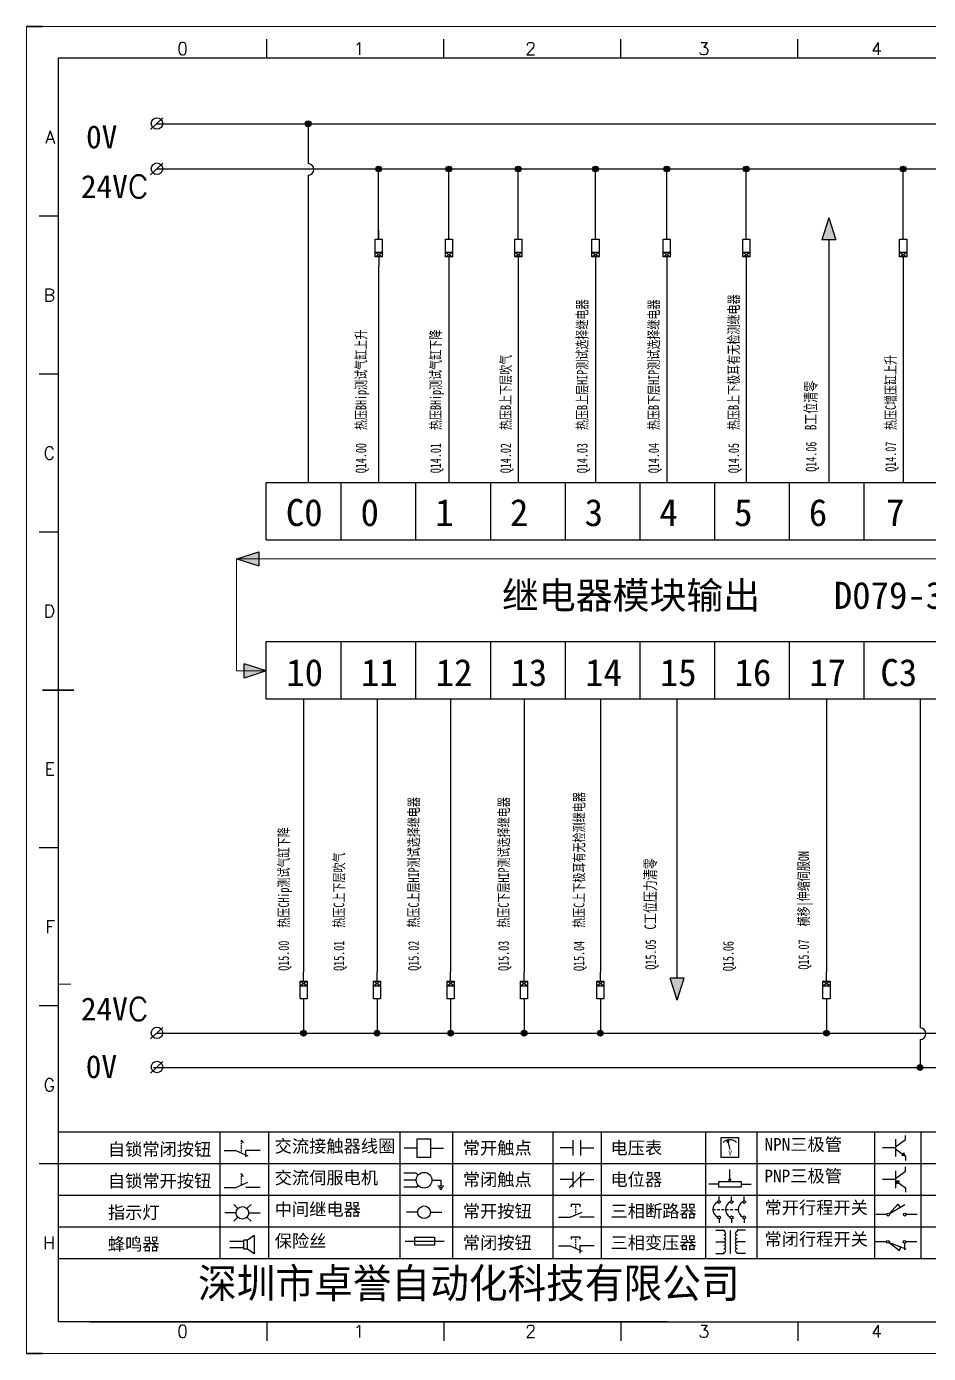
# Model space of a CAD drawing. Extents: x 38255 to 47052, y -6758 to -3353.
# Drawn here: x 39915.2 to 40072.2, y -5659.3 to -5428.3 of the extents above; entities that cross this region are included whole.
import ezdxf
from ezdxf.enums import TextEntityAlignment as Align

# ---------------------------------------------------------------- set-up
doc = ezdxf.new("R2010")
doc.units = 0
doc.header["$MEASUREMENT"] = 0
doc.layers.add('AE_BOR', color=1, linetype='Continuous')
doc.layers.add('frame', color=7, linetype='Continuous', lineweight=15)
doc.styles.add('WD', font='romans.shx', dxfattribs={"bigfont": 'gbcbig.shx'})
doc.styles.add('宋', font='', dxfattribs={"width": 0.7})
doc.styles.add('工程字', font='')
doc.styles.add('汉字', font='')
doc.styles.get('宋').set_extended_font_data('SimSun')
doc.styles.get('工程字').set_extended_font_data('SimSun')
doc.styles.get('汉字').set_extended_font_data('新宋体')

# ---------------------------------------------------------------- blocks, each defined once
blk = doc.blocks.new('*U34')
at = {"linetype": 'ByBlock'}
for p, q in [((-1909.23, -780.45), (-1909.23, -780.67)), ((-1909.23, -780.45), (-1908.92, -780.84)), ((-1909.23, -780.84), (-1909.23, -781.05)), ((-1911.92, -782.07), (-1910.06, -782.07)), ((-1910.06, -782.07), (-1908.18, -782.88)), ((-1909.23, -781.23), (-1909.23, -781.44)), ((-1909.23, -781.61), (-1909.23, -781.83)), ((-1909.23, -782), (-1909.23, -782.21)), ((-1909.23, -782.38), (-1909.23, -782.43)), ((-1908.52, -783.07), (-1908.52, -782.07)), ((-1906.25, -782.07), (-1908.52, -782.07))]:
    blk.add_line(p, q, dxfattribs=at)
blk = doc.blocks.new('*U36')
at = {"linetype": 'ByBlock'}
for p, q in [((-1908.88, -791.17), (-1909.23, -790.71)), ((-1909.23, -790.71), (-1909.23, -790.92)), ((-1909.23, -791.09), (-1909.23, -791.31)), ((-1909.23, -791.48), (-1909.23, -791.69)), ((-1911.92, -792.89), (-1910.06, -792.89)), ((-1910.06, -792.89), (-1908.18, -792.08)), ((-1909.23, -791.86), (-1909.23, -792.08)), ((-1909.23, -792.25), (-1909.23, -792.47)), ((-1906.25, -792.89), (-1908.52, -792.89))]:
    blk.add_line(p, q, dxfattribs=at)
blk = doc.blocks.new('蜂鸣器')
at = {"linetype": 'ByBlock'}
for p, q in [((-1907.17, -795.53), (-1908.25, -796.26)), ((-1907.17, -795.53), (-1907.17, -798.41)), ((-1908.8, -796.48), (-1911.01, -796.48)), ((-1908.8, -797.46), (-1911.01, -797.46)), ((-1908.25, -796.26), (-1908.8, -796.26)), ((-1908.8, -797.68), (-1908.8, -796.26)), ((-1908.25, -797.68), (-1908.8, -797.68)), ((-1908.25, -797.68), (-1908.25, -796.26)), ((-1907.17, -798.41), (-1908.25, -797.68))]:
    blk.add_line(p, q, dxfattribs=at)
blk = doc.blocks.new('指示灯')
at = {"linetype": 'ByBlock'}
for p, q in [((-1854.25, -776.92), (-1856.06, -776.92)), ((-1854.62, -775.59), (-1853.97, -776.23)), ((-1851.9, -775.59), (-1852.54, -776.23)), ((-1852.26, -776.92), (-1850.45, -776.92)), ((-1854.62, -778.25), (-1853.97, -777.61)), ((-1851.9, -778.25), (-1852.54, -777.61))]:
    blk.add_line(p, q, dxfattribs=at)
blk.add_circle((-1853.26, -776.92), 0.992, dxfattribs=at)
blk = doc.blocks.new('交流接触器线圈')
at = {"linetype": 'ByBlock'}
for p, q in [((-1880.82, -781.77), (-1882.87, -781.77)), ((-1878.72, -781.77), (-1876.67, -781.77))]:
    blk.add_line(p, q, dxfattribs=at)
blk.add_lwpolyline([(-1880.82, -780.28), (-1878.72, -780.28), (-1878.72, -783.26), (-1880.82, -783.26)], close=True, dxfattribs=at)
blk = doc.blocks.new('交流伺服电机')
at = {"linetype": 'ByBlock'}
for p, q in [((-1880.97, -785.75), (-1882.94, -785.75)), ((-1880.97, -786.85), (-1882.94, -786.85)), ((-1880.97, -785.75), (-1880.65, -786.03)), ((-1878.49, -786.85), (-1877.07, -786.85)), ((-1877.07, -786.85), (-1877.07, -787.72)), ((-1880.97, -787.94), (-1882.94, -787.94)), ((-1880.97, -787.94), (-1880.65, -787.67)), ((-1877.54, -787.72), (-1876.59, -787.72)), ((-1877.38, -788.01), (-1876.75, -788.01)), ((-1877.23, -788.29), (-1876.9, -788.29))]:
    blk.add_line(p, q, dxfattribs=at)
blk.add_circle((-1879.73, -786.85), 1.24, dxfattribs=at)
blk = doc.blocks.new('中间继电器')
at = {"linetype": 'ByBlock'}
for p, q in [((-1880.72, -791.92), (-1882.54, -791.92)), ((-1878.74, -791.92), (-1876.92, -791.92))]:
    blk.add_line(p, q, dxfattribs=at)
blk.add_circle((-1879.73, -791.92), 0.992, dxfattribs=at)
blk = doc.blocks.new('保险丝')
at = {"linetype": 'ByBlock'}
blk.add_line((-1882.72, -796.49), (-1876.55, -796.49), dxfattribs=at)
blk.add_lwpolyline([(-1881.2, -795.86), (-1878.06, -795.86), (-1878.06, -797.12), (-1881.2, -797.12)], close=True, dxfattribs=at)
blk = doc.blocks.new('常开按钮')
at = {"linetype": 'ByBlock'}
for p, q in [((-1910.06, -787.73), (-1908.18, -786.93)), ((-1909.9, -785.68), (-1908.56, -785.68)), ((-1909.9, -785.68), (-1909.9, -786.07)), ((-1909.23, -785.68), (-1909.23, -785.89)), ((-1909.23, -786.06), (-1909.23, -786.28)), ((-1909.23, -786.45), (-1909.23, -786.67)), ((-1909.23, -786.84), (-1909.23, -787.05)), ((-1909.23, -787.22), (-1909.23, -787.38)), ((-1908.56, -785.68), (-1908.56, -786.07)), ((-1911.92, -787.73), (-1910.06, -787.73)), ((-1906.25, -787.73), (-1908.52, -787.73))]:
    blk.add_line(p, q, dxfattribs=at)
blk = doc.blocks.new('常开触点')
at = {"linetype": 'ByBlock'}
for p, q in [((-1853.82, -782.99), (-1853.82, -780.56)), ((-1852.6, -782.99), (-1852.6, -780.56)), ((-1853.82, -781.77), (-1855.88, -781.77)), ((-1852.6, -781.77), (-1850.55, -781.77))]:
    blk.add_line(p, q, dxfattribs=at)
blk = doc.blocks.new('常闭触点')
at = {"linetype": 'ByBlock'}
for p, q in [((-1853.82, -786.77), (-1855.88, -786.77)), ((-1852.01, -785.66), (-1854.43, -788.1)), ((-1853.82, -787.99), (-1853.82, -785.56)), ((-1852.6, -787.99), (-1852.6, -785.56)), ((-1852.6, -786.77), (-1850.55, -786.77))]:
    blk.add_line(p, q, dxfattribs=at)
blk = doc.blocks.new('常闭按钮')
at = {"linetype": 'ByBlock'}
for p, q in [((-1854.11, -790.83), (-1852.77, -790.83)), ((-1854.11, -790.83), (-1854.11, -791.22)), ((-1853.44, -790.83), (-1853.44, -791.04)), ((-1853.44, -791.21), (-1853.44, -791.43)), ((-1853.44, -791.6), (-1853.44, -791.82)), ((-1852.77, -790.83), (-1852.77, -791.22)), ((-1856.13, -792.28), (-1854.28, -792.28)), ((-1854.28, -792.28), (-1852.4, -793.09)), ((-1853.44, -791.99), (-1853.44, -792.2)), ((-1853.44, -792.37), (-1853.44, -792.53)), ((-1850.47, -792.28), (-1852.73, -792.28)), ((-1852.73, -792.28), (-1852.73, -793.43))]:
    blk.add_line(p, q, dxfattribs=at)
blk = doc.blocks.new('电压表')
at = {"linetype": 'ByBlock'}
for p, q in [((-1814.84, -780.75), (-1814.91, -781.13)), ((-1814.6, -781.05), (-1814.91, -781.13)), ((-1814.84, -780.75), (-1814.46, -782.26)), ((-1814.84, -780.75), (-1814.6, -781.05))]:
    blk.add_line(p, q, dxfattribs=at)
blk.add_lwpolyline([(-1815.84, -780.34), (-1813.07, -780.34), (-1813.07, -783.49), (-1815.84, -783.49)], close=True, dxfattribs=at)
blk.add_arc((-1814.46, -782.26), 1.56, 46.8313, 133.1687, dxfattribs=at)
at = {"linetype": 'ByBlock', "insert": (-1814.7, -782.39), "char_height": 0.75, "width": 0.6768, "attachment_point": 1}
blk.add_mtext('V', dxfattribs=at)
blk = doc.blocks.new('电位器')
at = {"linetype": 'ByBlock'}
for p, q in [((-1814.45, -787.3), (-1814.45, -785.39)), ((-1814.45, -787.3), (-1814.62, -786.96)), ((-1814.62, -786.96), (-1814.27, -786.96)), ((-1814.45, -787.3), (-1814.27, -786.96)), ((-1816.21, -787.75), (-1817.79, -787.75)), ((-1812.68, -787.75), (-1811.1, -787.75))]:
    blk.add_line(p, q, dxfattribs=at)
blk.add_lwpolyline([(-1816.21, -787.3), (-1812.68, -787.3), (-1812.68, -788.2), (-1816.21, -788.2)], close=True, dxfattribs=at)
blk = doc.blocks.new('三相断路器')
at = {"linetype": 'ByBlock'}
for p, q in [((-1816.17, -790.33), (-1816.17, -789.7)), ((-1814.17, -790.33), (-1814.17, -789.7)), ((-1812.18, -790.33), (-1812.18, -789.7)), ((-1817.14, -791.74), (-1816.72, -791.74)), ((-1816.45, -791.74), (-1816.03, -791.74)), ((-1816.17, -793.19), (-1816.17, -793.83)), ((-1815.76, -791.74), (-1815.34, -791.74)), ((-1815.07, -791.74), (-1814.65, -791.74)), ((-1814.38, -791.74), (-1813.96, -791.74)), ((-1814.17, -793.19), (-1814.17, -793.83)), ((-1813.69, -791.74), (-1813.27, -791.74)), ((-1812.18, -793.19), (-1812.18, -793.83))]:
    blk.add_line(p, q, dxfattribs=at)
for centre in [(-1816.17, -790.55), (-1814.17, -790.55), (-1812.18, -790.55), (-1816.17, -792.98), (-1814.17, -792.98), (-1812.18, -792.98)]:
    blk.add_circle(centre, 0.219, dxfattribs=at)
for centre in [(-1815.81, -791.74), (-1813.82, -791.74), (-1811.83, -791.74)]:
    blk.add_arc(centre, 1.32, 115.5791, 244.4209, dxfattribs=at)
blk = doc.blocks.new('三相变压器')
at = {"linetype": 'ByBlock'}
for p, q in [((-1816.69, -795.03), (-1815.37, -795.03)), ((-1815.37, -795.03), (-1815.37, -795.24)), ((-1814.34, -798.7), (-1814.34, -795.04)), ((-1812, -795.03), (-1813.32, -795.03)), ((-1813.32, -795.03), (-1813.32, -795.24)), ((-1816.69, -796.87), (-1815.37, -796.87)), ((-1812, -796.87), (-1813.32, -796.87)), ((-1816.69, -798.71), (-1815.37, -798.71)), ((-1815.37, -798.71), (-1815.37, -798.5)), ((-1813.32, -798.71), (-1813.32, -798.5)), ((-1812, -798.71), (-1813.32, -798.71))]:
    blk.add_line(p, q, dxfattribs=at)
for centre, start, end in [((-1815.37, -795.51), 270, 90), ((-1815.37, -796.06), 270, 90), ((-1813.32, -795.51), 90, 270), ((-1813.32, -796.06), 90, 270), ((-1815.37, -796.6), 270, 90), ((-1815.37, -797.14), 270, 90), ((-1815.37, -797.68), 270, 90), ((-1815.37, -798.23), 270, 90), ((-1813.32, -796.6), 90, 270), ((-1813.32, -797.14), 90, 270), ((-1813.32, -797.68), 90, 270), ((-1813.32, -798.23), 90, 270)]:
    blk.add_arc(centre, 0.271, start, end, dxfattribs=at)
blk = doc.blocks.new('NPN三极管')
at = {"linetype": 'ByBlock'}
for p, q in [((-1785.73, -780.61), (-1785.73, -783.32)), ((-1785.73, -781.82), (-1784.15, -780.66)), ((-1784.15, -780.66), (-1784.15, -779.98)), ((-1785.73, -781.97), (-1787.81, -781.97)), ((-1785.73, -782.11), (-1784.15, -783.27)), ((-1784.41, -782.73), (-1784.74, -783.18)), ((-1784.15, -783.27), (-1784.74, -783.18)), ((-1784.15, -783.27), (-1784.41, -782.73)), ((-1784.15, -783.27), (-1784.15, -783.96))]:
    blk.add_line(p, q, dxfattribs=at)
blk = doc.blocks.new('PNP三极管')
at = {"linetype": 'ByBlock'}
for p, q in [((-1784.9, -785.38), (-1784.9, -788.09)), ((-1783.32, -785.43), (-1783.32, -784.75)), ((-1784.9, -786.74), (-1786.98, -786.74)), ((-1784.9, -786.59), (-1783.32, -785.43)), ((-1784.9, -786.88), (-1783.32, -788.04)), ((-1784.9, -786.88), (-1784.31, -786.97)), ((-1784.9, -786.88), (-1784.64, -787.42)), ((-1784.31, -786.97), (-1784.64, -787.42)), ((-1783.32, -788.04), (-1783.32, -788.73))]:
    blk.add_line(p, q, dxfattribs=at)
blk = doc.blocks.new('常开行程开关')
at = {"linetype": 'ByBlock'}
for p, q in [((-1785.89, -792.17), (-1784.52, -790.62)), ((-1785.89, -792.17), (-1783.43, -790.72)), ((-1784.52, -790.62), (-1784.19, -791.17)), ((-1786.29, -792.3), (-1788.01, -792.3)), ((-1781.48, -792.3), (-1783.21, -792.3))]:
    blk.add_line(p, q, dxfattribs=at)
for centre in [(-1786.07, -792.3), (-1783.42, -792.3)]:
    blk.add_circle(centre, 0.219, dxfattribs=at)
blk = doc.blocks.new('常闭行程开关')
at = {"linetype": 'ByBlock'}
for p, q in [((-1786.34, -796.62), (-1788.07, -796.62)), ((-1785.93, -796.72), (-1783.25, -797.7)), ((-1785.93, -796.72), (-1784.3, -798)), ((-1784.3, -798), (-1784.08, -797.4)), ((-1783.48, -796.84), (-1783.48, -797.85)), ((-1781.54, -796.62), (-1783.26, -796.62))]:
    blk.add_line(p, q, dxfattribs=at)
for centre in [(-1786.12, -796.62), (-1783.48, -796.62)]:
    blk.add_circle(centre, 0.219, dxfattribs=at)
blk = doc.blocks.new('电控横A4')
for p, q in [((292, -5), (5, -5)), ((5, -5), (5, -205)), ((10.03, -205), (289.53, -205)), ((130.8, -205), (190.75, -205))]:
    blk.add_line(p, q)
at = {"lineweight": 9, "ltscale": 0.1}
for p, q in [((5, -151.57), (7, -151.57)), ((101.34, -205), (130.8, -205)), ((129.44, -205), (129.44, -205)), ((129.44, -205), (129.44, -205)), ((129.44, -205), (129.44, -205)), ((129.44, -205), (129.44, -205))]:
    blk.add_line(p, q, dxfattribs=at)
at = {"linetype": 'ByBlock'}
for p, q in [((292, -175), (5, -175)), ((292, -180), (5, -180)), ((292, -185), (5, -185)), ((292, -190), (5, -190)), ((292, -195), (5, -195))]:
    blk.add_line(p, q, dxfattribs=at)
at = {"color": 0, "lineweight": -2}
for p, q in [((30.58, -175), (30.58, -195)), ((38.26, -175), (38.26, -195)), ((59.05, -175), (59.05, -195)), ((67.4, -175), (67.4, -195)), ((83.26, -175), (83.26, -195)), ((90.91, -175), (90.91, -195)), ((107.4, -175), (107.4, -195)), ((115.5, -175), (115.5, -195)), ((134.12, -175), (134.12, -195)), ((141.48, -175), (141.48, -195))]:
    blk.add_line(p, q, dxfattribs=at)
at = {"color": 0, "ltscale": 2}
blk.add_line((101.34, -205), (5, -205), dxfattribs=at)
at = {"layer": 'AE_BOR', "lineweight": 30}
for p, q in [((2.53, 0), (0, 0)), ((0, -210), (2.53, -210))]:
    blk.add_line(p, q, dxfattribs=at)
at = {"layer": 'AE_BOR', "color": 1, "lineweight": 15}
for p, q in [((0, 0), (297, 0)), ((0, -210), (0, 0)), ((297, -210), (0, -210))]:
    blk.add_line(p, q, dxfattribs=at)
at = {"layer": 'AE_BOR'}
for p, q in [((38.03, -5), (38.03, -2)), ((66.03, -5), (66.03, -2)), ((94.03, -5), (94.03, -2)), ((122.03, -5), (122.03, -2)), ((5, -30), (2, -30)), ((5, -55), (2, -55)), ((5, -80), (2, -80)), ((5, -130), (2, -130)), ((5, -155), (2, -155)), ((5, -180), (2, -180)), ((38.03, -205), (38.03, -208)), ((66.03, -205), (66.03, -208)), ((94.03, -205), (94.03, -208)), ((122.03, -205), (122.03, -208))]:
    blk.add_line(p, q, dxfattribs=at)
at = {"layer": 'AE_BOR', "color": 2, "lineweight": 30}
blk.add_line((2.5, -105), (7.5, -105), dxfattribs=at)
at = {"linetype": 'ByBlock'}
for name, p in [('*U34', (1943.19, 604.18)), ('交流接触器线圈', (1942.62, 604.27)), ('常开触点', (1940.27, 604.3)), ('电压表', (1925.71, 604.52)), ('NPN三极管', (1923.2, 604.5)), ('PNP三极管', (1922.37, 604.27)), ('*U36', (1943.19, 609.18)), ('交流伺服电机', (1942.62, 604.27)), ('常闭触点', (1940.27, 604.3)), ('电位器', (1925.71, 604.52)), ('指示灯', (1887.41, 589.18)), ('中间继电器', (1942.62, 604.27)), ('常开按钮', (1996.06, 599.3)), ('三相断路器', (1925.71, 604.52)), ('常开行程开关', (1922.37, 604.27)), ('三相变压器', (1925.71, 604.52)), ('蜂鸣器', (1943.19, 604.18)), ('保险丝', (1942.62, 604.27)), ('常闭按钮', (1940.27, 599.3)), ('常闭行程开关', (1922.37, 604.27))]:
    blk.add_blockref(name, p, dxfattribs=at)
at = {"char_height": 2, "attachment_point": 1, "style": '汉字'}
for s, insert in [('{\\fKaiTi_GB2312|b0|i0|c134|p49;自锁常闭按钮}', (12.86, -176.69)), ('{\\fKaiTi_GB2312|b0|i0|c134|p49;交流接触器线圈}', (39.25, -176.19)), ('{\\fKaiTi_GB2312|b0|i0|c134|p49;常开触点}', (69.01, -176.48)), ('{\\fKaiTi_GB2312|b0|i0|c134|p49;电压表}', (92.37, -176.47)), ('{\\fKaiTi_GB2312|b0|i0|c134|p49;NPN三极管}', (116.73, -175.91)), ('{\\fKaiTi_GB2312|b0|i0|c134|p49;自锁常开按钮}', (12.86, -181.69)), ('{\\fKaiTi_GB2312|b0|i0|c134|p49;交流伺服电机}', (39.25, -181.19)), ('{\\fKaiTi_GB2312|b0|i0|c134|p49;常闭触点}', (69.01, -181.48)), ('{\\fKaiTi_GB2312|b0|i0|c134|p49;电位器}', (92.37, -181.47)), ('{\\fKaiTi_GB2312|b0|i0|c134|p49;PNP三极管}', (116.73, -180.91)), ('{\\fKaiTi_GB2312|b0|i0|c134|p49;指示灯}', (12.86, -186.69)), ('{\\fKaiTi_GB2312|b0|i0|c134|p49;中间继电器}', (39.25, -186.19)), ('{\\fKaiTi_GB2312|b0|i0|c134|p49;常开按钮}', (69.01, -186.48)), ('{\\fKaiTi_GB2312|b0|i0|c134|p49;三相断路器}', (92.37, -186.47)), ('{\\fKaiTi_GB2312|b0|i0|c134|p49;常开行程开关}', (116.73, -185.91)), ('{\\fKaiTi_GB2312|b0|i0|c134|p49;保险丝}', (39.25, -191.19)), ('{\\fKaiTi_GB2312|b0|i0|c134|p49;常闭行程开关}', (116.73, -190.91)), ('{\\fKaiTi_GB2312|b0|i0|c134|p49;蜂鸣器}', (12.86, -191.69)), ('{\\fKaiTi_GB2312|b0|i0|c134|p49;常闭按钮}', (69.01, -191.48)), ('{\\fKaiTi_GB2312|b0|i0|c134|p49;三相变压器}', (92.37, -191.47))]:
    blk.add_mtext(s, dxfattribs=dict(at, insert=insert))
at = {"color": 0, "lineweight": -2, "insert": (27.14, -196.53), "char_height": 4.7064, "width": 96.1138, "attachment_point": 1}
blk.add_mtext('深圳市卓誉自动化科技有限公司', dxfattribs=at)
at = {"layer": 'AE_BOR', "style": 'WD'}
for s, p in [('0', (24.67, -4.5)), ('1', (52.6, -4.5)), ('2', (79.75, -4.5)), ('3', (107.15, -4.5)), ('4', (134.45, -4.5)), ('0', (24.67, -207.5)), ('1', (52.6, -207.5)), ('2', (79.75, -207.5)), ('3', (107.15, -207.5)), ('4', (134.45, -207.5))]:
    blk.add_text(s, height=2, dxfattribs=at).set_placement(p, align=Align.CENTER)
for s, p in [('A', (4.5, -17.5)), ('B', (4.5, -42.5)), ('C', (4.5, -67.5)), ('D', (4.5, -92.5)), ('E', (4.5, -117.5)), ('F', (4.5, -142.5)), ('G', (4.5, -167.5)), ('H', (4.5, -192.5))]:
    blk.add_text(s, height=2, dxfattribs=at).set_placement(p, align=Align.MIDDLE_RIGHT)
blk = doc.blocks.new('电磁阀线圈')
at = {"linetype": 'ByBlock'}
for p, q in [((-1854.61, -796.54), (-1856.17, -796.54)), ((-1854.61, -795.92), (-1853.75, -797.16)), ((-1853.75, -795.92), (-1854.61, -797.16)), ((-1853.75, -795.92), (-1853.75, -797.16)), ((-1851.53, -796.54), (-1849.97, -796.54))]:
    blk.add_line(p, q, dxfattribs=at)
blk.add_lwpolyline([(-1854.61, -795.92), (-1851.53, -795.92), (-1851.53, -797.16), (-1854.61, -797.16)], close=True, dxfattribs=at)

msp = doc.modelspace()

# ---------------------------------------------------------------- hatches: boundary and pattern name
at = {"lineweight": -2}
h = msp.add_hatch(color=0, dxfattribs=at)
edge = h.paths.add_edge_path()
edge.add_arc((39964.215, -5445.197), 0.5, 0, 360)
h = msp.add_hatch(color=0, dxfattribs=at)
edge = h.paths.add_edge_path()
edge.add_arc((39976.496, -5453.085), 0.5, 0, 360)
h = msp.add_hatch(color=0, dxfattribs=at)
edge = h.paths.add_edge_path()
edge.add_arc((39988.72, -5453.085), 0.5, 0, 360)
h = msp.add_hatch(color=0, dxfattribs=at)
edge = h.paths.add_edge_path()
edge.add_arc((40000.782, -5453.085), 0.5, 0, 360)
h = msp.add_hatch(color=0, dxfattribs=at)
edge = h.paths.add_edge_path()
edge.add_arc((40014.228, -5453.085), 0.5, 0, 360)
h = msp.add_hatch(color=0, dxfattribs=at)
edge = h.paths.add_edge_path()
edge.add_arc((40026.616, -5453.085), 0.5, 0, 360)
h = msp.add_hatch(color=0, dxfattribs=at)
edge = h.paths.add_edge_path()
edge.add_arc((40040.47, -5453.085), 0.5, 0, 360)
h = msp.add_hatch(color=0, dxfattribs=at)
edge = h.paths.add_edge_path()
edge.add_arc((40067.771, -5453.085), 0.5, 0, 360)
for points in [[(40053.617, -5465.401), (40054.842, -5461.581), (40056.066, -5465.401)], [(39951.808, -5520.969), (39955.628, -5522.194), (39955.628, -5519.745)], [(39953.112, -5539.252), (39956.932, -5540.476), (39953.112, -5541.7)], [(40027.211, -5593.966), (40028.435, -5597.786), (40029.66, -5593.966)]]:
    msp.add_hatch(color=256).paths.add_polyline_path(points)
h = msp.add_hatch(color=0, dxfattribs=at)
edge = h.paths.add_edge_path()
edge.add_arc((39963.432, -5603.545), 0.5, 0, 360)
h = msp.add_hatch(color=0, dxfattribs=at)
edge = h.paths.add_edge_path()
edge.add_arc((39976.208, -5603.545), 0.5, 0, 360)
h = msp.add_hatch(color=0, dxfattribs=at)
edge = h.paths.add_edge_path()
edge.add_arc((39989.023, -5603.545), 0.5, 0, 360)
h = msp.add_hatch(color=0, dxfattribs=at)
edge = h.paths.add_edge_path()
edge.add_arc((40001.799, -5603.545), 0.5, 0, 360)
h = msp.add_hatch(color=0, dxfattribs=at)
edge = h.paths.add_edge_path()
edge.add_arc((40015.071, -5603.545), 0.5, 0, 360)
h = msp.add_hatch(color=0, dxfattribs=at)
edge = h.paths.add_edge_path()
edge.add_arc((40054.432, -5603.545), 0.5, 0, 360)
h = msp.add_hatch(color=0, dxfattribs=at)
edge = h.paths.add_edge_path()
edge.add_arc((40070.697, -5609.5), 0.5, 0, 360)

# ---------------------------------------------------------------- linework, layer by layer
at = {"color": 0, "lineweight": -2}
for p, q in [((39936.798, -5446.215), (39938.924, -5444.198)), ((39937.822, -5445.208), (40214.321, -5445.208)), ((39964.216, -5445.208), (39964.216, -5452.156)), ((39936.798, -5454.087), (39938.924, -5452.07)), ((39937.822, -5453.08), (40135.41, -5453.08)), ((39976.496, -5465.255), (39976.496, -5453.085)), ((39988.72, -5465.255), (39988.72, -5453.085)), ((40000.782, -5465.255), (40000.782, -5453.085)), ((40014.228, -5465.255), (40014.228, -5453.085)), ((40026.616, -5465.255), (40026.616, -5453.085)), ((40040.47, -5465.255), (40040.47, -5453.085)), ((40067.771, -5465.255), (40067.771, -5453.085)), ((39964.216, -5454.156), (39964.216, -5507.662)), ((40054.842, -5465.492), (40054.842, -5507.662)), ((39976.496, -5469.961), (39976.496, -5507.662)), ((39988.72, -5469.961), (39988.72, -5507.662)), ((40000.782, -5469.961), (40000.782, -5507.662)), ((40014.228, -5469.961), (40014.228, -5507.662)), ((40026.616, -5469.961), (40026.616, -5507.662)), ((40040.47, -5469.961), (40040.47, -5507.662)), ((40067.771, -5469.961), (40067.771, -5507.662)), ((39969.932, -5507.662), (39969.932, -5517.662)), ((39982.932, -5507.662), (39982.932, -5517.662)), ((39995.932, -5507.662), (39995.932, -5517.662)), ((40008.932, -5507.662), (40008.932, -5517.662)), ((40021.932, -5507.662), (40021.932, -5517.662)), ((40034.932, -5507.662), (40034.932, -5517.662)), ((40047.932, -5507.662), (40047.932, -5517.662)), ((40060.932, -5507.662), (40060.932, -5517.662)), ((39956.932, -5517.662), (40177.932, -5517.662)), ((39956.932, -5535.366), (40177.932, -5535.366)), ((39969.932, -5535.366), (39969.932, -5545.366)), ((39982.932, -5535.366), (39982.932, -5545.366)), ((39995.932, -5535.366), (39995.932, -5545.366)), ((40008.932, -5535.366), (40008.932, -5545.366)), ((40021.932, -5535.366), (40021.932, -5545.366)), ((40034.932, -5535.366), (40034.932, -5545.366)), ((40047.932, -5535.366), (40047.932, -5545.366)), ((40060.932, -5535.366), (40060.932, -5545.366)), ((39963.432, -5545.366), (39963.432, -5592.911)), ((39976.208, -5545.366), (39976.208, -5592.911)), ((39989.023, -5545.366), (39989.023, -5592.911)), ((40001.799, -5545.366), (40001.799, -5592.911)), ((40015.071, -5545.366), (40015.071, -5592.911)), ((40028.435, -5593.875), (40028.435, -5545.366)), ((40054.432, -5545.366), (40054.432, -5592.911)), ((40070.713, -5545.366), (40070.713, -5602.622)), ((39963.432, -5599.107), (39963.432, -5603.545)), ((39976.208, -5599.107), (39976.208, -5603.545)), ((39989.023, -5599.107), (39989.023, -5603.545)), ((40001.799, -5599.107), (40001.799, -5603.545)), ((40015.071, -5599.107), (40015.071, -5603.545)), ((40054.432, -5599.107), (40054.432, -5603.545)), ((39936.798, -5604.532), (39938.924, -5602.514)), ((39937.844, -5603.545), (40214.586, -5603.545)), ((40070.713, -5604.622), (40070.713, -5609.517)), ((39936.798, -5610.469), (39938.924, -5608.451)), ((39937.304, -5609.517), (40214.771, -5609.517))]:
    msp.add_line(p, q, dxfattribs=at)
for p, q in [((40054.842, -5461.581), (40053.617, -5465.401)), ((40054.842, -5461.581), (40056.066, -5465.401)), ((40056.066, -5465.401), (40053.617, -5465.401)), ((39951.808, -5520.969), (39955.628, -5519.745)), ((39955.628, -5519.745), (39955.628, -5522.194)), ((39951.808, -5520.969), (39955.628, -5522.194)), ((39953.112, -5541.7), (39953.112, -5539.252)), ((39956.932, -5540.476), (39953.112, -5539.252)), ((39956.932, -5540.476), (39953.112, -5541.7)), ((40028.435, -5597.786), (40027.211, -5593.966)), ((40029.66, -5593.966), (40027.211, -5593.966)), ((40028.435, -5597.786), (40029.66, -5593.966))]:
    msp.add_line(p, q)
for points in [[(39956.932, -5517.662), (39956.932, -5507.662), (40177.932, -5507.662), (40177.932, -5517.662)], [(40177.932, -5535.366), (40177.932, -5545.366), (39956.932, -5545.366), (39956.932, -5535.366)]]:
    msp.add_lwpolyline(points, dxfattribs=at)
for centre, radius in [((39937.924, -5445.165), 1), ((39964.215, -5445.197), 0.5), ((39937.924, -5453.038), 1), ((39976.496, -5453.085), 0.5), ((39988.72, -5453.085), 0.5), ((40000.782, -5453.085), 0.5), ((40014.228, -5453.085), 0.5), ((40026.616, -5453.085), 0.5), ((40040.47, -5453.085), 0.5), ((40067.771, -5453.085), 0.5), ((39937.924, -5603.482), 1), ((39963.432, -5603.545), 0.5), ((39976.208, -5603.545), 0.5), ((39989.023, -5603.545), 0.5), ((40001.799, -5603.545), 0.5), ((40015.071, -5603.545), 0.5), ((40054.432, -5603.545), 0.5), ((39937.924, -5609.419), 1), ((40070.697, -5609.5), 0.5)]:
    msp.add_circle(centre, radius, dxfattribs=at)
for centre in [(39964.216, -5453.156), (40070.713, -5603.622)]:
    msp.add_arc(centre, 1, 270, 90, dxfattribs=at)
at = {"layer": 'frame', "lineweight": 0}
for p, q in [((40186.794, -5520.93), (39951.744, -5520.93)), ((39951.744, -5520.93), (39951.744, -5540.476)), ((39951.744, -5540.476), (39956.932, -5540.476))]:
    msp.add_line(p, q, dxfattribs=at)

# ---------------------------------------------------------------- block references
at = {"xscale": 1.1, "yscale": 1.1, "zscale": 1.1}
msp.add_blockref('电控横A4', (39915.225, -5428.284), dxfattribs=at)
at = {"linetype": 'ByBlock'}
for p, rotation in [((39179.957, -3613.791), 89.99999999999999), ((39192.181, -3613.791), 89.99999999999999), ((39204.243, -3613.791), 89.99999999999999), ((39217.69, -3613.791), 89.99999999999999), ((39230.077, -3613.791), 89.99999999999999), ((39243.931, -3613.791), 89.99999999999999), ((39271.233, -3613.791), 89.99999999999999), ((40759.971, -7449.081), 269.9999999999999), ((40772.747, -7449.081), 269.9999999999999), ((40785.562, -7449.081), 269.9999999999999), ((40798.338, -7449.081), 269.9999999999999), ((40811.61, -7449.081), 269.9999999999999), ((40850.971, -7449.081), 269.9999999999999)]:
    msp.add_blockref('电磁阀线圈', p, dxfattribs=dict(at, rotation=rotation))

# ---------------------------------------------------------------- texts
at = {"color": 0, "lineweight": -2, "attachment_point": 1}
for s, insert, char_height, width in [('0V', (39925.584, -5445.488), 4, 14.27309), ('24V{\\Ftxt.shx|c1;C}', (39924.683, -5454.133), 4, 14.27309), ('C0', (39960.345, -5510.537), 4.7064, 7.20347), ('0', (39973.345, -5510.537), 4.706, 7.20347), ('1', (39986.345, -5510.537), 4.706, 7.20347), ('2', (39999.345, -5510.537), 4.706, 7.20347), ('3', (40012.345, -5510.537), 4.706, 7.20347), ('4', (40025.345, -5510.537), 4.706, 7.20347), ('5', (40038.345, -5510.537), 4.706, 7.20347), ('6', (40051.345, -5510.537), 4.706, 7.20347), ('7', (40064.788, -5510.537), 4.706, 7.20347), ('10', (39960.422, -5538.392), 4.7064, 7.20347), ('11', (39973.422, -5538.392), 4.7064, 7.20347), ('12', (39986.422, -5538.392), 4.7064, 7.20347), ('13', (39999.422, -5538.392), 4.7064, 7.20347), ('14', (40012.422, -5538.392), 4.7064, 7.20347), ('15', (40025.422, -5538.392), 4.7064, 7.20347), ('16', (40038.422, -5538.392), 4.7064, 7.20347), ('17', (40051.422, -5538.392), 4.7064, 7.20347), ('C3', (40063.802, -5538.392), 4.7064, 7.20347), ('24V{\\Ftxt.shx|c1;C}', (39924.683, -5597.312), 4, 14.27309), ('0V', (39925.533, -5607.351), 4, 14.27309)]:
    msp.add_mtext(s, dxfattribs=dict(at, insert=insert, char_height=char_height, width=width))
at = {"color": 0, "lineweight": -2, "char_height": 2, "width": 71.79445, "style": '宋'}
for s, insert, attachment_point, rotation in [('\\pxi-0.125,sm1,ql,t3.625;{\\f宋体|b0|i0|c134|p2;\\H0.916667x;\\C256;Q14.03^I热压B上层HIP测试选择继电器^I\\P\\pi0,t3.625;\\P\\H1x;\\P^I}', (40010.999, -5505.791), 1, 90), ('\\pxi-0.125,sm1,ql,t3.625;{\\f宋体|b0|i0|c134|p2;\\H0.916667x;\\C256;Q14.04^I热压B下层HIP测试选择继电器^I\\P\\pi0,t3.625;\\P\\H1x;^I\\P^I}', (40023.437, -5505.791), 1, 90), ('\\pxi-0.125,sm1,ql,t3.625;{\\f宋体|b0|i0|c134|p2;\\H0.916667x;\\C256;Q14.05^I热压B上下极耳有无检测继电器^I\\P\\pi0,t3.625;\\H1x;^I\\P^I\\P^I}', (40037.354, -5505.791), 1, 90), ('\\pxi-0.125,sm1,ql,t3.625;{\\f宋体|b0|i0|c134|p2;\\H0.916667x;\\C256;Q14.00^I热压BHip测试气缸上升^I\\P\\pi0,t3.625;\\P\\H1x;^I\\P^I}', (39972.499, -5505.791), 1, 90), ('\\pxi-0.125,sm1,ql,t3.625;{\\f宋体|b0|i0|c134|p2;\\H0.916667x;\\C256;Q14.01^I热压BHip测试气缸下降^I\\P\\pi0,t3.625;\\P\\H1x;\\P^I}', (39985.494, -5505.791), 1, 90), ('\\pxi-0.125,sm1,ql,t3.625;{\\f宋体|b0|i0|c134|p2;\\H0.916667x;\\C256;Q14.02^I热压B上下层吹气^I\\P\\pi0,t3.625;\\P\\H1x;^I\\P^I}', (39997.681, -5505.791), 1, 90), ('\\pxsm1,ql,t3.625;{\\f宋体|b0|i0|c134|p2;\\H0.916667x;\\C256;Q14.07^I热压C增压缸上升^I\\P\\C250;\\P\\C256;^I\\P^I}', (40064.667, -5505.791), 1, 90), ('\\pxsm1,ql,t3.625,21.6875;{\\f宋体|b0|i0|c134|p2;\\H0.916667x;\\C256;Q14.06^I\\H1.090909x;B工位清零\\H0.916667x;^I}', (40050.672, -5505.791), 1, 90), ('\\pxi-0.125,sm1,ql,t3.625;{\\f宋体|b0|i0|c134|p2;\\H0.916667x;\\C256;Q15.02^I热压C上层HIP测试选择继电器^I\\P\\pi0,t3.625;\\H1x;^I}', (39986.99, -5592.419), 7, 89.92894), ('\\pxi-0.125,sm1,ql,t3.625;{\\f宋体|b0|i0|c134|p2;\\H0.916667x;\\C256;Q15.04^I热压C上下极耳有无检测继电器^I', (40012.723, -5592.451), 7, 89.92894), ('\\pxi-0.125,sm1,ql,t3.625;{\\f宋体|b0|i0|c134|p2;\\H0.916667x;\\C256;Q15.03^I热压C下层HIP测试选择继电器^I', (39999.599, -5592.434), 7, 89.92894), ('\\pxi-0.125,sm1,ql,t3.625;{\\f宋体|b0|i0|c134|p2;\\H0.916667x;\\C256;Q15.00^I热压CHip测试气缸下降^I', (39961.399, -5592.419), 7, 89.92894), ('\\pxi-0.125,sm1,ql,t3.625;{\\f宋体|b0|i0|c134|p2;\\H0.916667x;\\C256;Q15.01^I热压C上下层吹气^I\\P\\pi0,t3.625;\\H1x;^I}', (39974.008, -5592.434), 7, 89.92894), ('\\pxsm1,ql,t3.625,21.6875;{\\f宋体|b0|i0|c134|p2;\\H0.916667x;\\C256;Q15.05  \\H1.090909x;C工位压力清零\\H0.916667x;^I^I}', (40025.204, -5592.466), 7, 89.92894), ('\\pxi-0.125,sm1,ql,t3.625,21.6875;{\\f宋体|b0|i0|c134|p2;\\H0.916667x;\\C256;Q15.07^I横移|伸缩伺服ON^I\\P\\pi0,t3.625,21.6875;\\H1x;^I}', (40055.111, -5592.211), 7, 89.92894), ('\\pxi-0.125,sm1,ql,t3.625,21.6875;{\\f宋体|b0|i0|c134|p2;\\H0.916667x;\\C256;Q15.06^I^I', (40038.713, -5592.483), 7, 89.92894)]:
    msp.add_mtext(s, dxfattribs=dict(at, insert=insert, attachment_point=attachment_point, rotation=rotation))
at = {"color": 0, "lineweight": -2, "insert": (39997.951, -5524.952), "char_height": 4.70644, "width": 155.72553, "attachment_point": 1, "style": '工程字'}
msp.add_mtext('继电器模块输出    D079-3   按箭头方向依次接线', dxfattribs=at)

doc.saveas('drawing.dxf')
